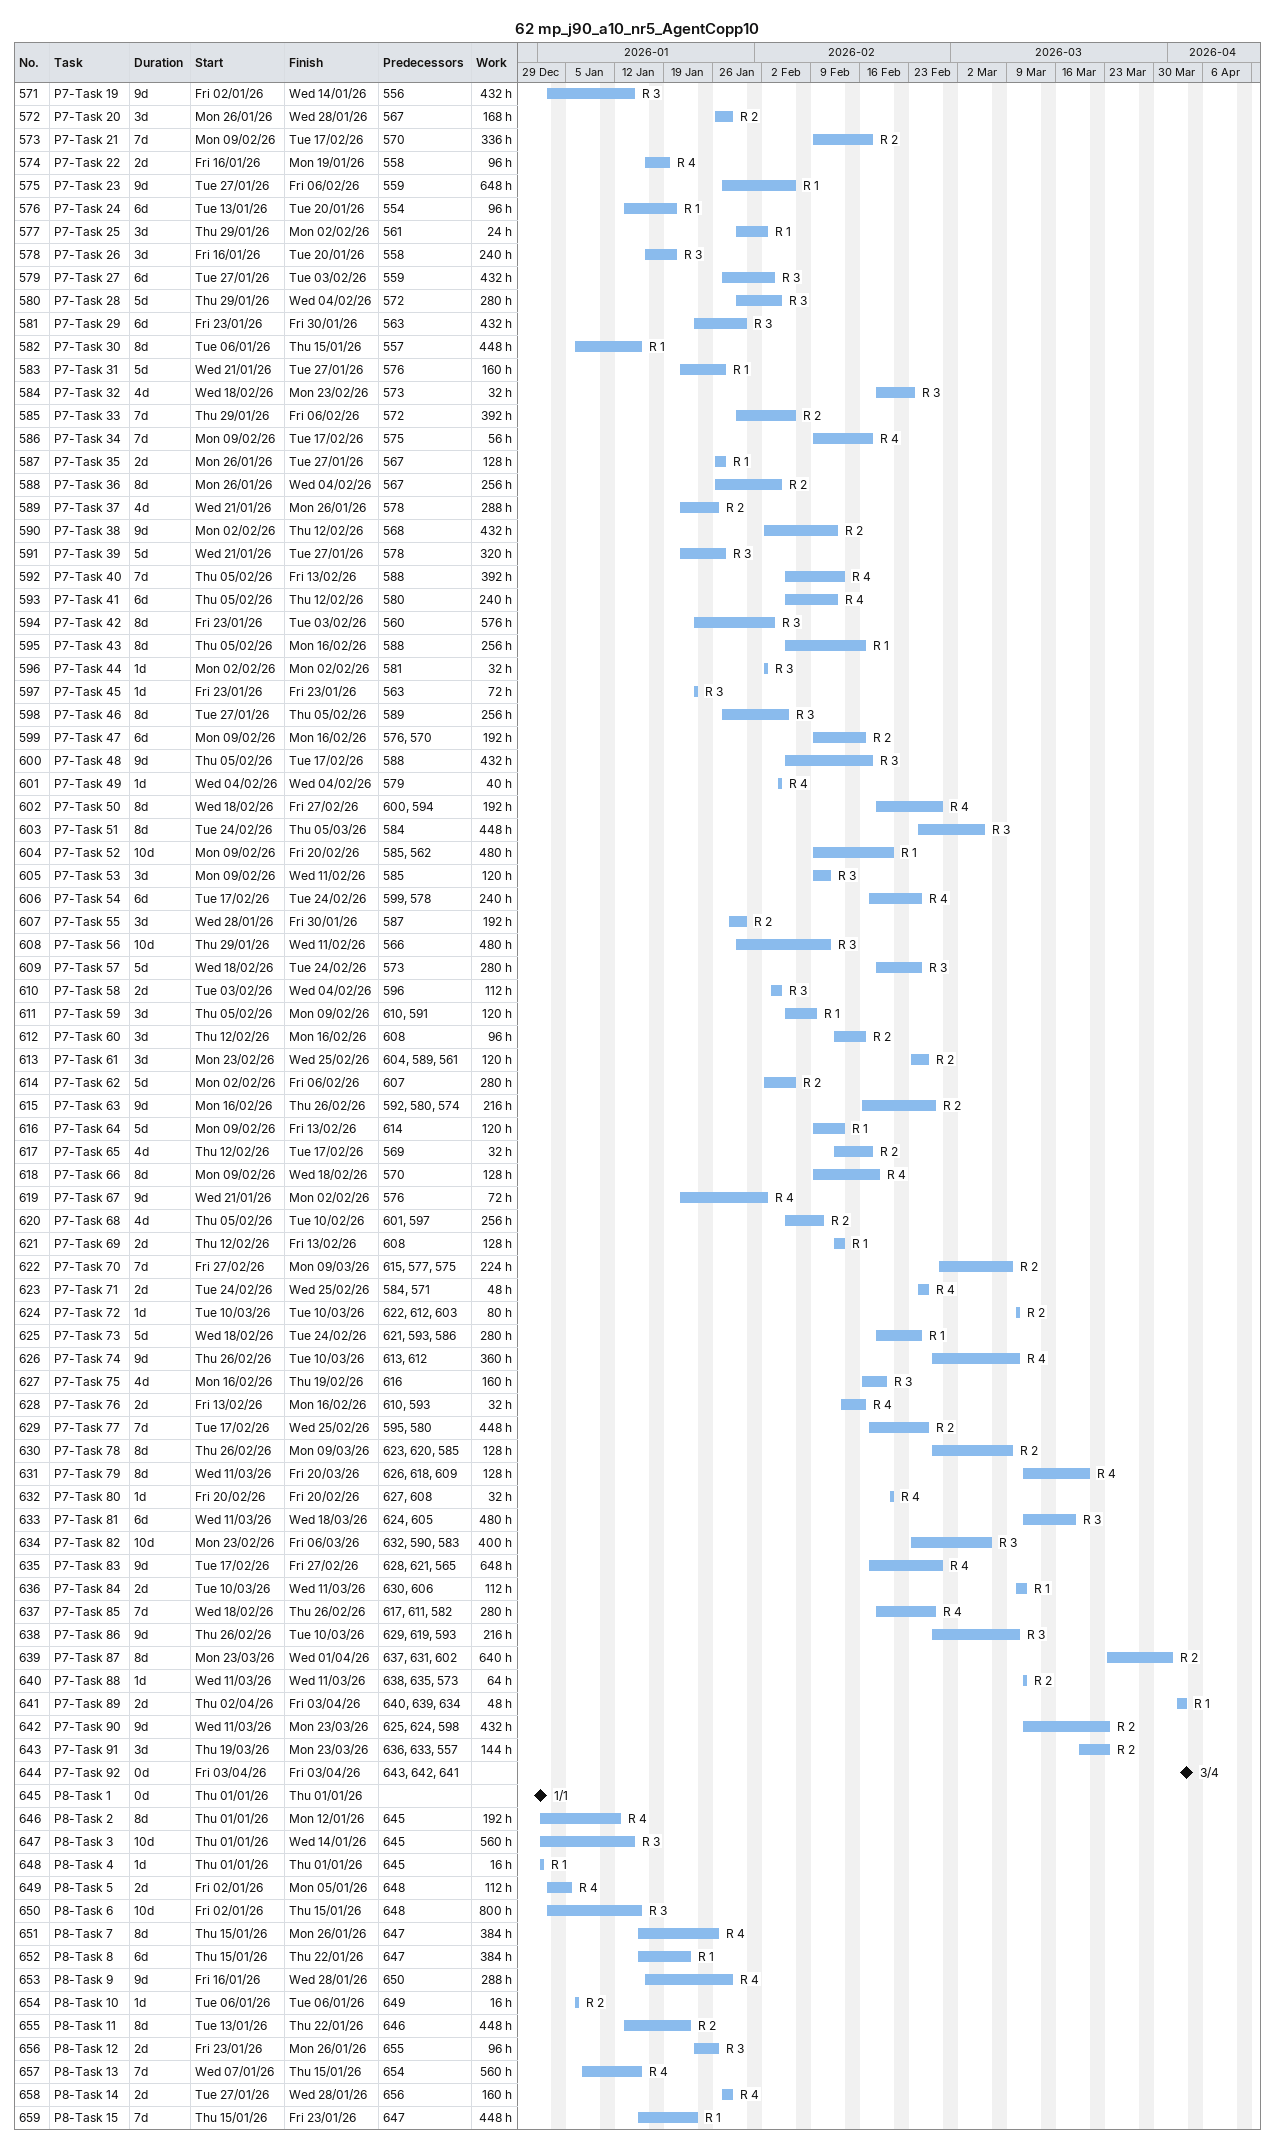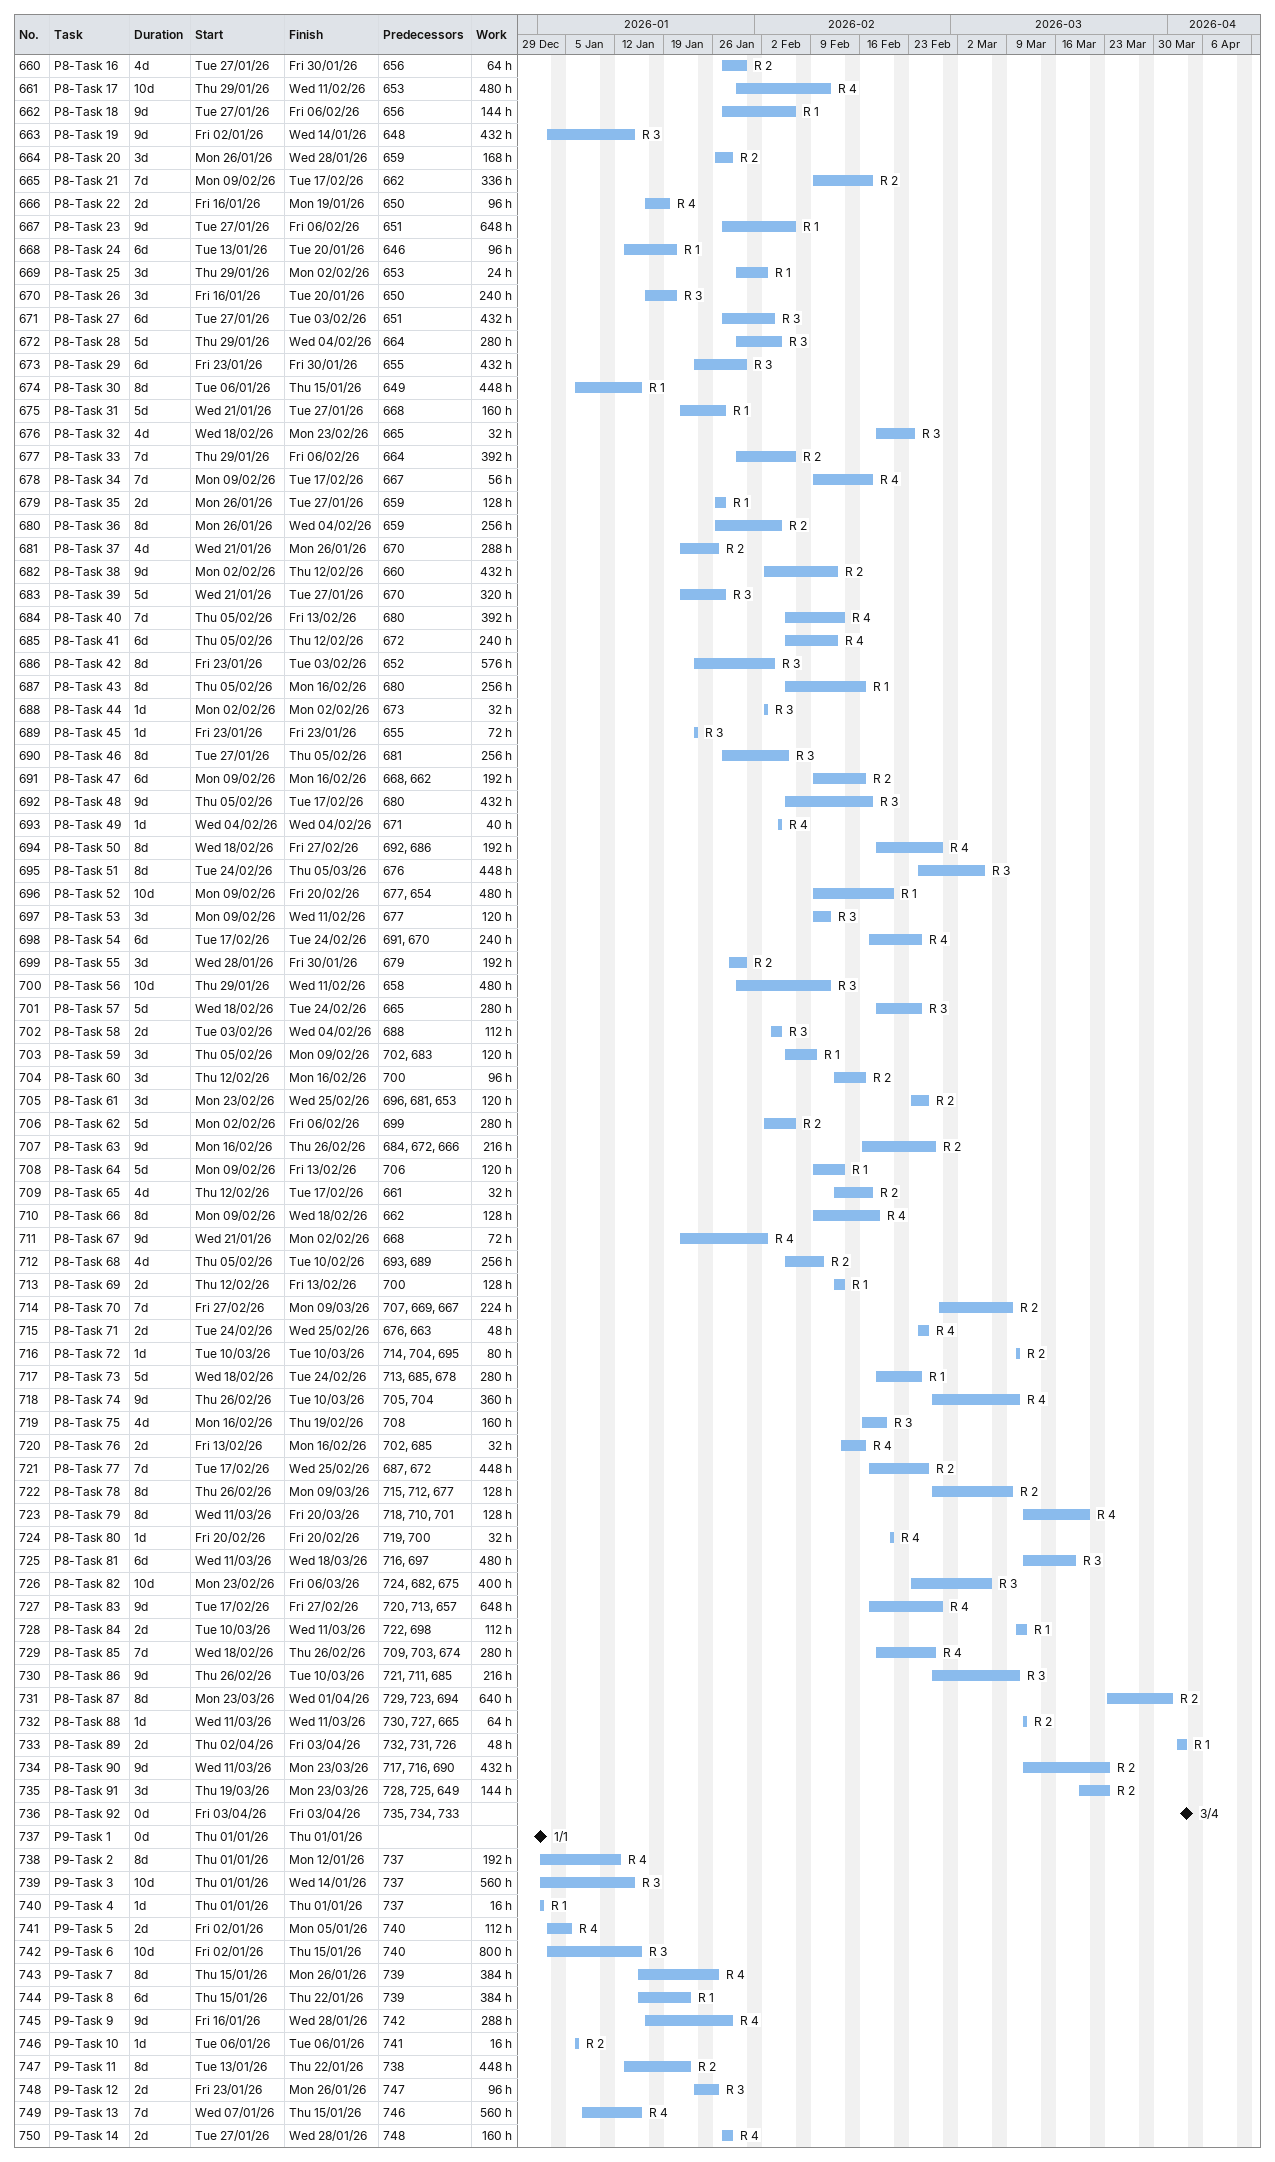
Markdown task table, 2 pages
62 mp_j90_a10_nr5_AgentCopp10

| ID | Task | Duration | Start | Finish | Predecessors | Resources | Work (h) |
|---|---|---|---|---|---|---|---|
| 571 | P7-Task 19 | 9d | 2026-01-02 | 2026-01-14 | 556 | R 3 | 432 |
| 572 | P7-Task 20 | 3d | 2026-01-26 | 2026-01-28 | 567 | R 2 | 168 |
| 573 | P7-Task 21 | 7d | 2026-02-09 | 2026-02-17 | 570 | R 2 | 336 |
| 574 | P7-Task 22 | 2d | 2026-01-16 | 2026-01-19 | 558 | R 4 | 96 |
| 575 | P7-Task 23 | 9d | 2026-01-27 | 2026-02-06 | 559 | R 1 | 648 |
| 576 | P7-Task 24 | 6d | 2026-01-13 | 2026-01-20 | 554 | R 1 | 96 |
| 577 | P7-Task 25 | 3d | 2026-01-29 | 2026-02-02 | 561 | R 1 | 24 |
| 578 | P7-Task 26 | 3d | 2026-01-16 | 2026-01-20 | 558 | R 3 | 240 |
| 579 | P7-Task 27 | 6d | 2026-01-27 | 2026-02-03 | 559 | R 3 | 432 |
| 580 | P7-Task 28 | 5d | 2026-01-29 | 2026-02-04 | 572 | R 3 | 280 |
| 581 | P7-Task 29 | 6d | 2026-01-23 | 2026-01-30 | 563 | R 3 | 432 |
| 582 | P7-Task 30 | 8d | 2026-01-06 | 2026-01-15 | 557 | R 1 | 448 |
| 583 | P7-Task 31 | 5d | 2026-01-21 | 2026-01-27 | 576 | R 1 | 160 |
| 584 | P7-Task 32 | 4d | 2026-02-18 | 2026-02-23 | 573 | R 3 | 32 |
| 585 | P7-Task 33 | 7d | 2026-01-29 | 2026-02-06 | 572 | R 2 | 392 |
| 586 | P7-Task 34 | 7d | 2026-02-09 | 2026-02-17 | 575 | R 4 | 56 |
| 587 | P7-Task 35 | 2d | 2026-01-26 | 2026-01-27 | 567 | R 1 | 128 |
| 588 | P7-Task 36 | 8d | 2026-01-26 | 2026-02-04 | 567 | R 2 | 256 |
| 589 | P7-Task 37 | 4d | 2026-01-21 | 2026-01-26 | 578 | R 2 | 288 |
| 590 | P7-Task 38 | 9d | 2026-02-02 | 2026-02-12 | 568 | R 2 | 432 |
| 591 | P7-Task 39 | 5d | 2026-01-21 | 2026-01-27 | 578 | R 3 | 320 |
| 592 | P7-Task 40 | 7d | 2026-02-05 | 2026-02-13 | 588 | R 4 | 392 |
| 593 | P7-Task 41 | 6d | 2026-02-05 | 2026-02-12 | 580 | R 4 | 240 |
| 594 | P7-Task 42 | 8d | 2026-01-23 | 2026-02-03 | 560 | R 3 | 576 |
| 595 | P7-Task 43 | 8d | 2026-02-05 | 2026-02-16 | 588 | R 1 | 256 |
| 596 | P7-Task 44 | 1d | 2026-02-02 | 2026-02-02 | 581 | R 3 | 32 |
| 597 | P7-Task 45 | 1d | 2026-01-23 | 2026-01-23 | 563 | R 3 | 72 |
| 598 | P7-Task 46 | 8d | 2026-01-27 | 2026-02-05 | 589 | R 3 | 256 |
| 599 | P7-Task 47 | 6d | 2026-02-09 | 2026-02-16 | 576, 570 | R 2 | 192 |
| 600 | P7-Task 48 | 9d | 2026-02-05 | 2026-02-17 | 588 | R 3 | 432 |
| 601 | P7-Task 49 | 1d | 2026-02-04 | 2026-02-04 | 579 | R 4 | 40 |
| 602 | P7-Task 50 | 8d | 2026-02-18 | 2026-02-27 | 600, 594 | R 4 | 192 |
| 603 | P7-Task 51 | 8d | 2026-02-24 | 2026-03-05 | 584 | R 3 | 448 |
| 604 | P7-Task 52 | 10d | 2026-02-09 | 2026-02-20 | 585, 562 | R 1 | 480 |
| 605 | P7-Task 53 | 3d | 2026-02-09 | 2026-02-11 | 585 | R 3 | 120 |
| 606 | P7-Task 54 | 6d | 2026-02-17 | 2026-02-24 | 599, 578 | R 4 | 240 |
| 607 | P7-Task 55 | 3d | 2026-01-28 | 2026-01-30 | 587 | R 2 | 192 |
| 608 | P7-Task 56 | 10d | 2026-01-29 | 2026-02-11 | 566 | R 3 | 480 |
| 609 | P7-Task 57 | 5d | 2026-02-18 | 2026-02-24 | 573 | R 3 | 280 |
| 610 | P7-Task 58 | 2d | 2026-02-03 | 2026-02-04 | 596 | R 3 | 112 |
| 611 | P7-Task 59 | 3d | 2026-02-05 | 2026-02-09 | 610, 591 | R 1 | 120 |
| 612 | P7-Task 60 | 3d | 2026-02-12 | 2026-02-16 | 608 | R 2 | 96 |
| 613 | P7-Task 61 | 3d | 2026-02-23 | 2026-02-25 | 604, 589, 561 | R 2 | 120 |
| 614 | P7-Task 62 | 5d | 2026-02-02 | 2026-02-06 | 607 | R 2 | 280 |
| 615 | P7-Task 63 | 9d | 2026-02-16 | 2026-02-26 | 592, 580, 574 | R 2 | 216 |
| 616 | P7-Task 64 | 5d | 2026-02-09 | 2026-02-13 | 614 | R 1 | 120 |
| 617 | P7-Task 65 | 4d | 2026-02-12 | 2026-02-17 | 569 | R 2 | 32 |
| 618 | P7-Task 66 | 8d | 2026-02-09 | 2026-02-18 | 570 | R 4 | 128 |
| 619 | P7-Task 67 | 9d | 2026-01-21 | 2026-02-02 | 576 | R 4 | 72 |
| 620 | P7-Task 68 | 4d | 2026-02-05 | 2026-02-10 | 601, 597 | R 2 | 256 |
| 621 | P7-Task 69 | 2d | 2026-02-12 | 2026-02-13 | 608 | R 1 | 128 |
| 622 | P7-Task 70 | 7d | 2026-02-27 | 2026-03-09 | 615, 577, 575 | R 2 | 224 |
| 623 | P7-Task 71 | 2d | 2026-02-24 | 2026-02-25 | 584, 571 | R 4 | 48 |
| 624 | P7-Task 72 | 1d | 2026-03-10 | 2026-03-10 | 622, 612, 603 | R 2 | 80 |
| 625 | P7-Task 73 | 5d | 2026-02-18 | 2026-02-24 | 621, 593, 586 | R 1 | 280 |
| 626 | P7-Task 74 | 9d | 2026-02-26 | 2026-03-10 | 613, 612 | R 4 | 360 |
| 627 | P7-Task 75 | 4d | 2026-02-16 | 2026-02-19 | 616 | R 3 | 160 |
| 628 | P7-Task 76 | 2d | 2026-02-13 | 2026-02-16 | 610, 593 | R 4 | 32 |
| 629 | P7-Task 77 | 7d | 2026-02-17 | 2026-02-25 | 595, 580 | R 2 | 448 |
| 630 | P7-Task 78 | 8d | 2026-02-26 | 2026-03-09 | 623, 620, 585 | R 2 | 128 |
| 631 | P7-Task 79 | 8d | 2026-03-11 | 2026-03-20 | 626, 618, 609 | R 4 | 128 |
| 632 | P7-Task 80 | 1d | 2026-02-20 | 2026-02-20 | 627, 608 | R 4 | 32 |
| 633 | P7-Task 81 | 6d | 2026-03-11 | 2026-03-18 | 624, 605 | R 3 | 480 |
| 634 | P7-Task 82 | 10d | 2026-02-23 | 2026-03-06 | 632, 590, 583 | R 3 | 400 |
| 635 | P7-Task 83 | 9d | 2026-02-17 | 2026-02-27 | 628, 621, 565 | R 4 | 648 |
| 636 | P7-Task 84 | 2d | 2026-03-10 | 2026-03-11 | 630, 606 | R 1 | 112 |
| 637 | P7-Task 85 | 7d | 2026-02-18 | 2026-02-26 | 617, 611, 582 | R 4 | 280 |
| 638 | P7-Task 86 | 9d | 2026-02-26 | 2026-03-10 | 629, 619, 593 | R 3 | 216 |
| 639 | P7-Task 87 | 8d | 2026-03-23 | 2026-04-01 | 637, 631, 602 | R 2 | 640 |
| 640 | P7-Task 88 | 1d | 2026-03-11 | 2026-03-11 | 638, 635, 573 | R 2 | 64 |
| 641 | P7-Task 89 | 2d | 2026-04-02 | 2026-04-03 | 640, 639, 634 | R 1 | 48 |
| 642 | P7-Task 90 | 9d | 2026-03-11 | 2026-03-23 | 625, 624, 598 | R 2 | 432 |
| 643 | P7-Task 91 | 3d | 2026-03-19 | 2026-03-23 | 636, 633, 557 | R 2 | 144 |
| 644 | P7-Task 92 | 0d | 2026-04-03 | 2026-04-03 | 643, 642, 641 |  |  |
| 645 | P8-Task 1 | 0d | 2026-01-01 | 2026-01-01 |  |  |  |
| 646 | P8-Task 2 | 8d | 2026-01-01 | 2026-01-12 | 645 | R 4 | 192 |
| 647 | P8-Task 3 | 10d | 2026-01-01 | 2026-01-14 | 645 | R 3 | 560 |
| 648 | P8-Task 4 | 1d | 2026-01-01 | 2026-01-01 | 645 | R 1 | 16 |
| 649 | P8-Task 5 | 2d | 2026-01-02 | 2026-01-05 | 648 | R 4 | 112 |
| 650 | P8-Task 6 | 10d | 2026-01-02 | 2026-01-15 | 648 | R 3 | 800 |
| 651 | P8-Task 7 | 8d | 2026-01-15 | 2026-01-26 | 647 | R 4 | 384 |
| 652 | P8-Task 8 | 6d | 2026-01-15 | 2026-01-22 | 647 | R 1 | 384 |
| 653 | P8-Task 9 | 9d | 2026-01-16 | 2026-01-28 | 650 | R 4 | 288 |
| 654 | P8-Task 10 | 1d | 2026-01-06 | 2026-01-06 | 649 | R 2 | 16 |
| 655 | P8-Task 11 | 8d | 2026-01-13 | 2026-01-22 | 646 | R 2 | 448 |
| 656 | P8-Task 12 | 2d | 2026-01-23 | 2026-01-26 | 655 | R 3 | 96 |
| 657 | P8-Task 13 | 7d | 2026-01-07 | 2026-01-15 | 654 | R 4 | 560 |
| 658 | P8-Task 14 | 2d | 2026-01-27 | 2026-01-28 | 656 | R 4 | 160 |
| 659 | P8-Task 15 | 7d | 2026-01-15 | 2026-01-23 | 647 | R 1 | 448 |
| 660 | P8-Task 16 | 4d | 2026-01-27 | 2026-01-30 | 656 | R 2 | 64 |
| 661 | P8-Task 17 | 10d | 2026-01-29 | 2026-02-11 | 653 | R 4 | 480 |
| 662 | P8-Task 18 | 9d | 2026-01-27 | 2026-02-06 | 656 | R 1 | 144 |
| 663 | P8-Task 19 | 9d | 2026-01-02 | 2026-01-14 | 648 | R 3 | 432 |
| 664 | P8-Task 20 | 3d | 2026-01-26 | 2026-01-28 | 659 | R 2 | 168 |
| 665 | P8-Task 21 | 7d | 2026-02-09 | 2026-02-17 | 662 | R 2 | 336 |
| 666 | P8-Task 22 | 2d | 2026-01-16 | 2026-01-19 | 650 | R 4 | 96 |
| 667 | P8-Task 23 | 9d | 2026-01-27 | 2026-02-06 | 651 | R 1 | 648 |
| 668 | P8-Task 24 | 6d | 2026-01-13 | 2026-01-20 | 646 | R 1 | 96 |
| 669 | P8-Task 25 | 3d | 2026-01-29 | 2026-02-02 | 653 | R 1 | 24 |
| 670 | P8-Task 26 | 3d | 2026-01-16 | 2026-01-20 | 650 | R 3 | 240 |
| 671 | P8-Task 27 | 6d | 2026-01-27 | 2026-02-03 | 651 | R 3 | 432 |
| 672 | P8-Task 28 | 5d | 2026-01-29 | 2026-02-04 | 664 | R 3 | 280 |
| 673 | P8-Task 29 | 6d | 2026-01-23 | 2026-01-30 | 655 | R 3 | 432 |
| 674 | P8-Task 30 | 8d | 2026-01-06 | 2026-01-15 | 649 | R 1 | 448 |
| 675 | P8-Task 31 | 5d | 2026-01-21 | 2026-01-27 | 668 | R 1 | 160 |
| 676 | P8-Task 32 | 4d | 2026-02-18 | 2026-02-23 | 665 | R 3 | 32 |
| 677 | P8-Task 33 | 7d | 2026-01-29 | 2026-02-06 | 664 | R 2 | 392 |
| 678 | P8-Task 34 | 7d | 2026-02-09 | 2026-02-17 | 667 | R 4 | 56 |
| 679 | P8-Task 35 | 2d | 2026-01-26 | 2026-01-27 | 659 | R 1 | 128 |
| 680 | P8-Task 36 | 8d | 2026-01-26 | 2026-02-04 | 659 | R 2 | 256 |
| 681 | P8-Task 37 | 4d | 2026-01-21 | 2026-01-26 | 670 | R 2 | 288 |
| 682 | P8-Task 38 | 9d | 2026-02-02 | 2026-02-12 | 660 | R 2 | 432 |
| 683 | P8-Task 39 | 5d | 2026-01-21 | 2026-01-27 | 670 | R 3 | 320 |
| 684 | P8-Task 40 | 7d | 2026-02-05 | 2026-02-13 | 680 | R 4 | 392 |
| 685 | P8-Task 41 | 6d | 2026-02-05 | 2026-02-12 | 672 | R 4 | 240 |
| 686 | P8-Task 42 | 8d | 2026-01-23 | 2026-02-03 | 652 | R 3 | 576 |
| 687 | P8-Task 43 | 8d | 2026-02-05 | 2026-02-16 | 680 | R 1 | 256 |
| 688 | P8-Task 44 | 1d | 2026-02-02 | 2026-02-02 | 673 | R 3 | 32 |
| 689 | P8-Task 45 | 1d | 2026-01-23 | 2026-01-23 | 655 | R 3 | 72 |
| 690 | P8-Task 46 | 8d | 2026-01-27 | 2026-02-05 | 681 | R 3 | 256 |
| 691 | P8-Task 47 | 6d | 2026-02-09 | 2026-02-16 | 668, 662 | R 2 | 192 |
| 692 | P8-Task 48 | 9d | 2026-02-05 | 2026-02-17 | 680 | R 3 | 432 |
| 693 | P8-Task 49 | 1d | 2026-02-04 | 2026-02-04 | 671 | R 4 | 40 |
| 694 | P8-Task 50 | 8d | 2026-02-18 | 2026-02-27 | 692, 686 | R 4 | 192 |
| 695 | P8-Task 51 | 8d | 2026-02-24 | 2026-03-05 | 676 | R 3 | 448 |
| 696 | P8-Task 52 | 10d | 2026-02-09 | 2026-02-20 | 677, 654 | R 1 | 480 |
| 697 | P8-Task 53 | 3d | 2026-02-09 | 2026-02-11 | 677 | R 3 | 120 |
| 698 | P8-Task 54 | 6d | 2026-02-17 | 2026-02-24 | 691, 670 | R 4 | 240 |
| 699 | P8-Task 55 | 3d | 2026-01-28 | 2026-01-30 | 679 | R 2 | 192 |
| 700 | P8-Task 56 | 10d | 2026-01-29 | 2026-02-11 | 658 | R 3 | 480 |
| 701 | P8-Task 57 | 5d | 2026-02-18 | 2026-02-24 | 665 | R 3 | 280 |
| 702 | P8-Task 58 | 2d | 2026-02-03 | 2026-02-04 | 688 | R 3 | 112 |
| 703 | P8-Task 59 | 3d | 2026-02-05 | 2026-02-09 | 702, 683 | R 1 | 120 |
| 704 | P8-Task 60 | 3d | 2026-02-12 | 2026-02-16 | 700 | R 2 | 96 |
| 705 | P8-Task 61 | 3d | 2026-02-23 | 2026-02-25 | 696, 681, 653 | R 2 | 120 |
| 706 | P8-Task 62 | 5d | 2026-02-02 | 2026-02-06 | 699 | R 2 | 280 |
| 707 | P8-Task 63 | 9d | 2026-02-16 | 2026-02-26 | 684, 672, 666 | R 2 | 216 |
| 708 | P8-Task 64 | 5d | 2026-02-09 | 2026-02-13 | 706 | R 1 | 120 |
| 709 | P8-Task 65 | 4d | 2026-02-12 | 2026-02-17 | 661 | R 2 | 32 |
| 710 | P8-Task 66 | 8d | 2026-02-09 | 2026-02-18 | 662 | R 4 | 128 |
| 711 | P8-Task 67 | 9d | 2026-01-21 | 2026-02-02 | 668 | R 4 | 72 |
| 712 | P8-Task 68 | 4d | 2026-02-05 | 2026-02-10 | 693, 689 | R 2 | 256 |
| 713 | P8-Task 69 | 2d | 2026-02-12 | 2026-02-13 | 700 | R 1 | 128 |
| 714 | P8-Task 70 | 7d | 2026-02-27 | 2026-03-09 | 707, 669, 667 | R 2 | 224 |
| 715 | P8-Task 71 | 2d | 2026-02-24 | 2026-02-25 | 676, 663 | R 4 | 48 |
| 716 | P8-Task 72 | 1d | 2026-03-10 | 2026-03-10 | 714, 704, 695 | R 2 | 80 |
| 717 | P8-Task 73 | 5d | 2026-02-18 | 2026-02-24 | 713, 685, 678 | R 1 | 280 |
| 718 | P8-Task 74 | 9d | 2026-02-26 | 2026-03-10 | 705, 704 | R 4 | 360 |
| 719 | P8-Task 75 | 4d | 2026-02-16 | 2026-02-19 | 708 | R 3 | 160 |
| 720 | P8-Task 76 | 2d | 2026-02-13 | 2026-02-16 | 702, 685 | R 4 | 32 |
| 721 | P8-Task 77 | 7d | 2026-02-17 | 2026-02-25 | 687, 672 | R 2 | 448 |
| 722 | P8-Task 78 | 8d | 2026-02-26 | 2026-03-09 | 715, 712, 677 | R 2 | 128 |
| 723 | P8-Task 79 | 8d | 2026-03-11 | 2026-03-20 | 718, 710, 701 | R 4 | 128 |
| 724 | P8-Task 80 | 1d | 2026-02-20 | 2026-02-20 | 719, 700 | R 4 | 32 |
| 725 | P8-Task 81 | 6d | 2026-03-11 | 2026-03-18 | 716, 697 | R 3 | 480 |
| 726 | P8-Task 82 | 10d | 2026-02-23 | 2026-03-06 | 724, 682, 675 | R 3 | 400 |
| 727 | P8-Task 83 | 9d | 2026-02-17 | 2026-02-27 | 720, 713, 657 | R 4 | 648 |
| 728 | P8-Task 84 | 2d | 2026-03-10 | 2026-03-11 | 722, 698 | R 1 | 112 |
| 729 | P8-Task 85 | 7d | 2026-02-18 | 2026-02-26 | 709, 703, 674 | R 4 | 280 |
| 730 | P8-Task 86 | 9d | 2026-02-26 | 2026-03-10 | 721, 711, 685 | R 3 | 216 |
| 731 | P8-Task 87 | 8d | 2026-03-23 | 2026-04-01 | 729, 723, 694 | R 2 | 640 |
| 732 | P8-Task 88 | 1d | 2026-03-11 | 2026-03-11 | 730, 727, 665 | R 2 | 64 |
| 733 | P8-Task 89 | 2d | 2026-04-02 | 2026-04-03 | 732, 731, 726 | R 1 | 48 |
| 734 | P8-Task 90 | 9d | 2026-03-11 | 2026-03-23 | 717, 716, 690 | R 2 | 432 |
| 735 | P8-Task 91 | 3d | 2026-03-19 | 2026-03-23 | 728, 725, 649 | R 2 | 144 |
| 736 | P8-Task 92 | 0d | 2026-04-03 | 2026-04-03 | 735, 734, 733 |  |  |
| 737 | P9-Task 1 | 0d | 2026-01-01 | 2026-01-01 |  |  |  |
| 738 | P9-Task 2 | 8d | 2026-01-01 | 2026-01-12 | 737 | R 4 | 192 |
| 739 | P9-Task 3 | 10d | 2026-01-01 | 2026-01-14 | 737 | R 3 | 560 |
| 740 | P9-Task 4 | 1d | 2026-01-01 | 2026-01-01 | 737 | R 1 | 16 |
| 741 | P9-Task 5 | 2d | 2026-01-02 | 2026-01-05 | 740 | R 4 | 112 |
| 742 | P9-Task 6 | 10d | 2026-01-02 | 2026-01-15 | 740 | R 3 | 800 |
| 743 | P9-Task 7 | 8d | 2026-01-15 | 2026-01-26 | 739 | R 4 | 384 |
| 744 | P9-Task 8 | 6d | 2026-01-15 | 2026-01-22 | 739 | R 1 | 384 |
| 745 | P9-Task 9 | 9d | 2026-01-16 | 2026-01-28 | 742 | R 4 | 288 |
| 746 | P9-Task 10 | 1d | 2026-01-06 | 2026-01-06 | 741 | R 2 | 16 |
| 747 | P9-Task 11 | 8d | 2026-01-13 | 2026-01-22 | 738 | R 2 | 448 |
| 748 | P9-Task 12 | 2d | 2026-01-23 | 2026-01-26 | 747 | R 3 | 96 |
| 749 | P9-Task 13 | 7d | 2026-01-07 | 2026-01-15 | 746 | R 4 | 560 |
| 750 | P9-Task 14 | 2d | 2026-01-27 | 2026-01-28 | 748 | R 4 | 160 |
